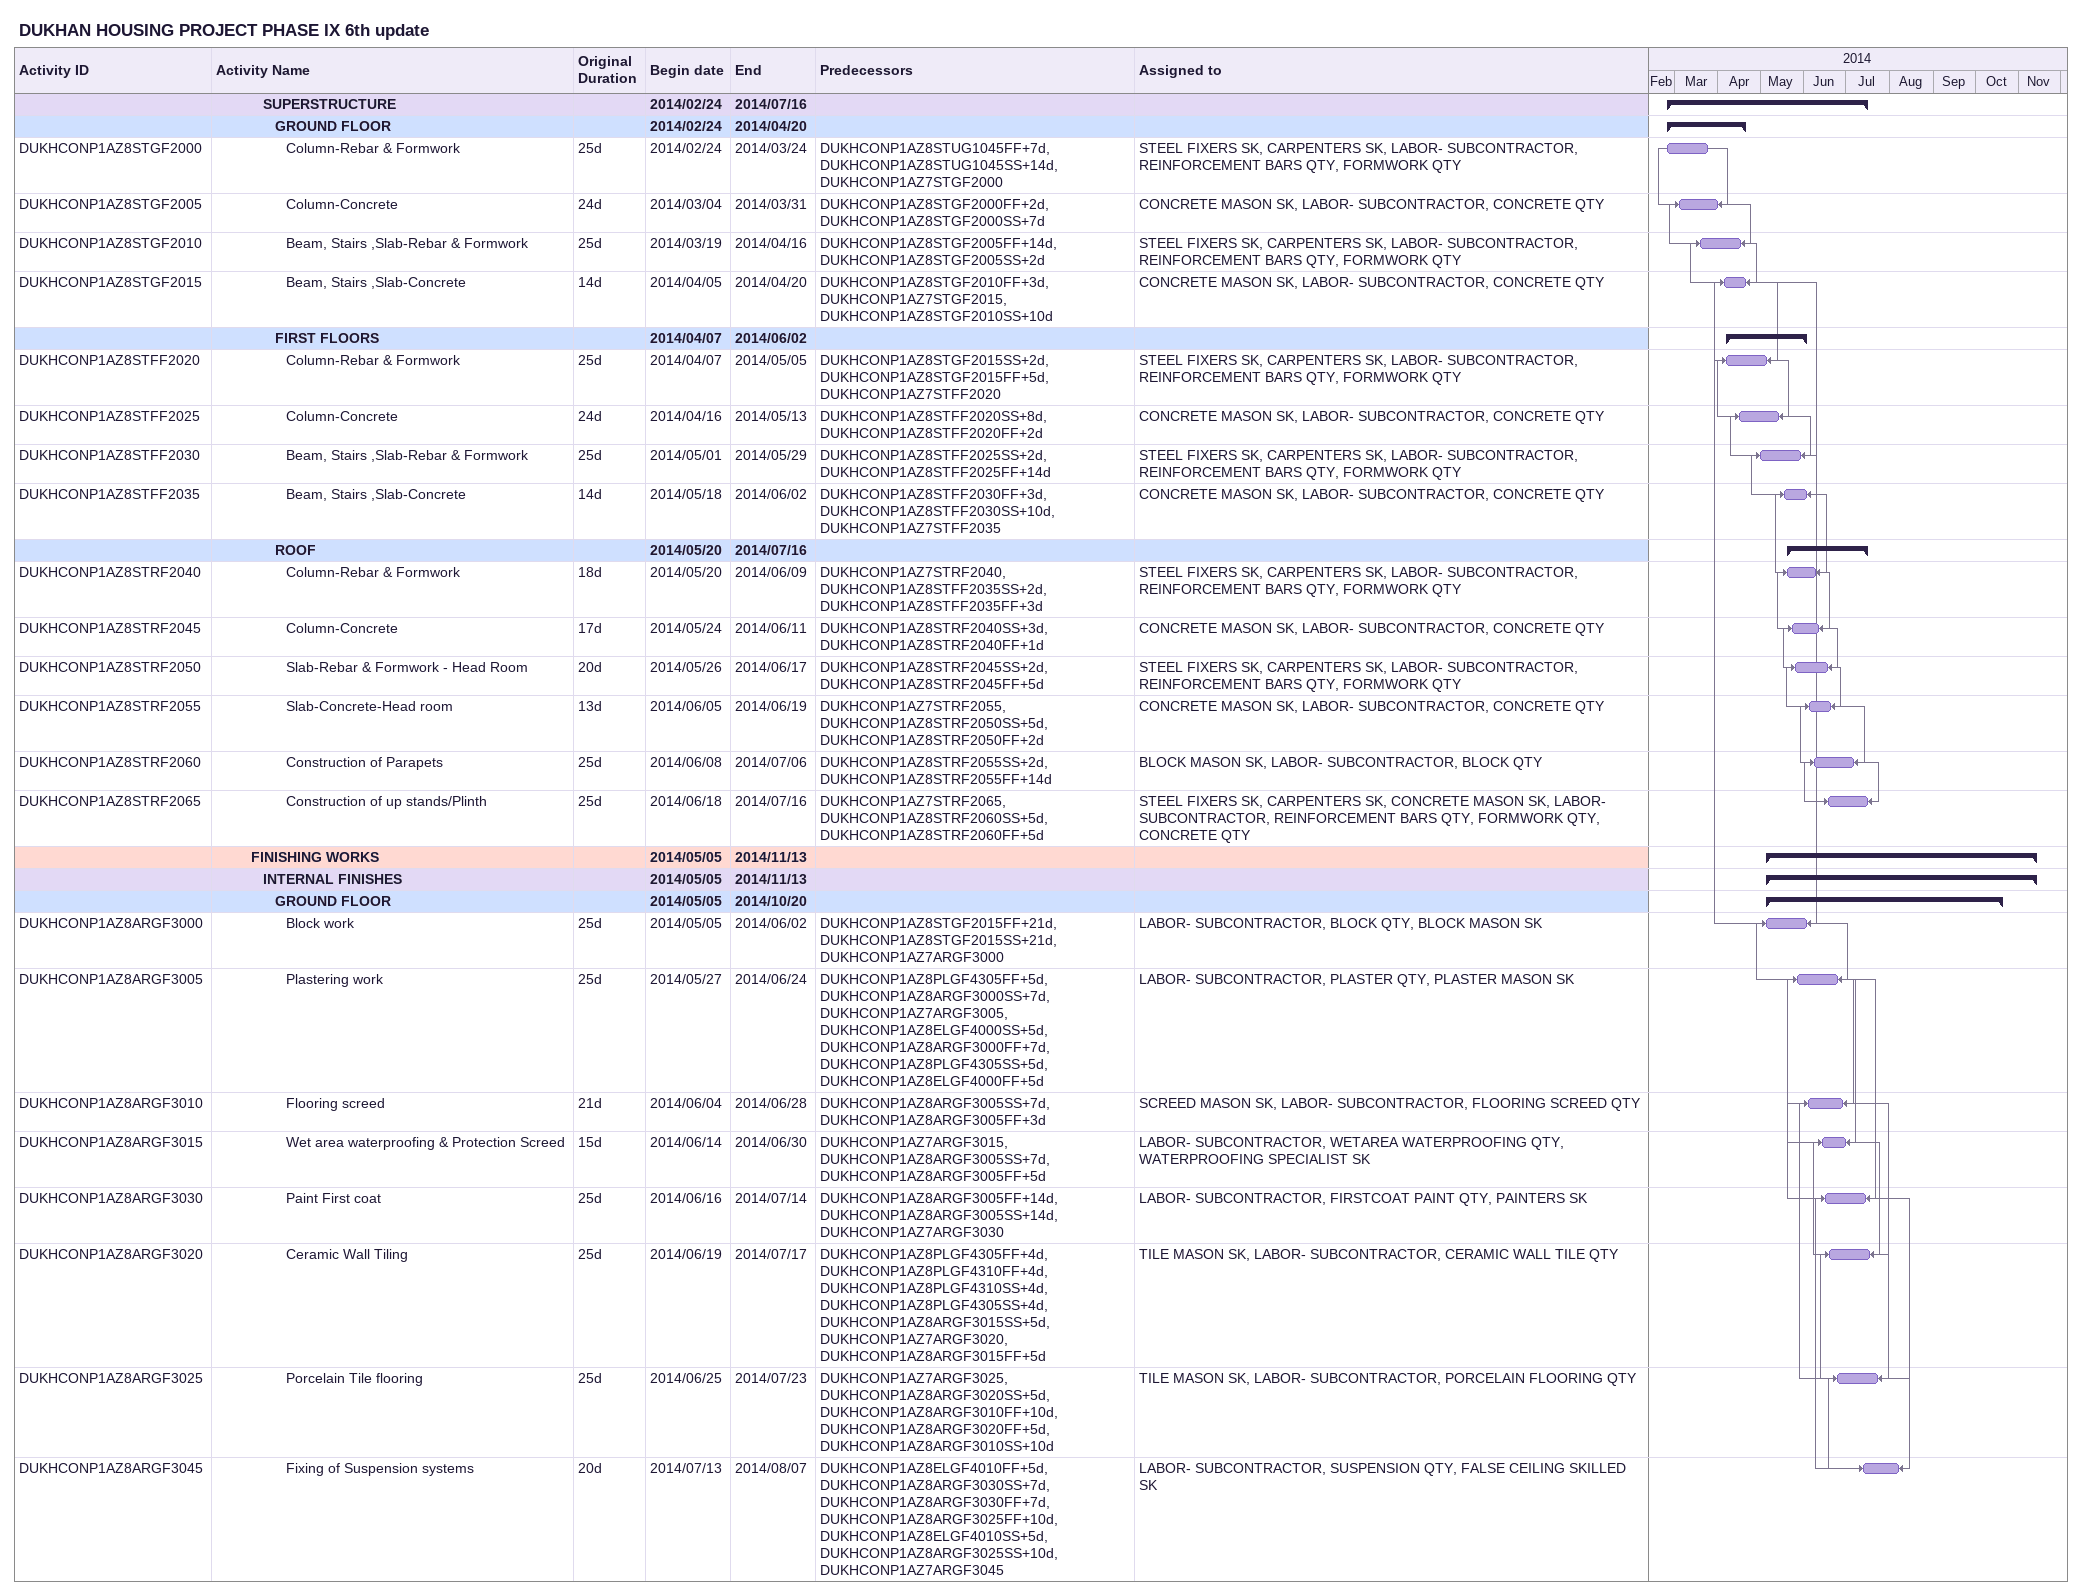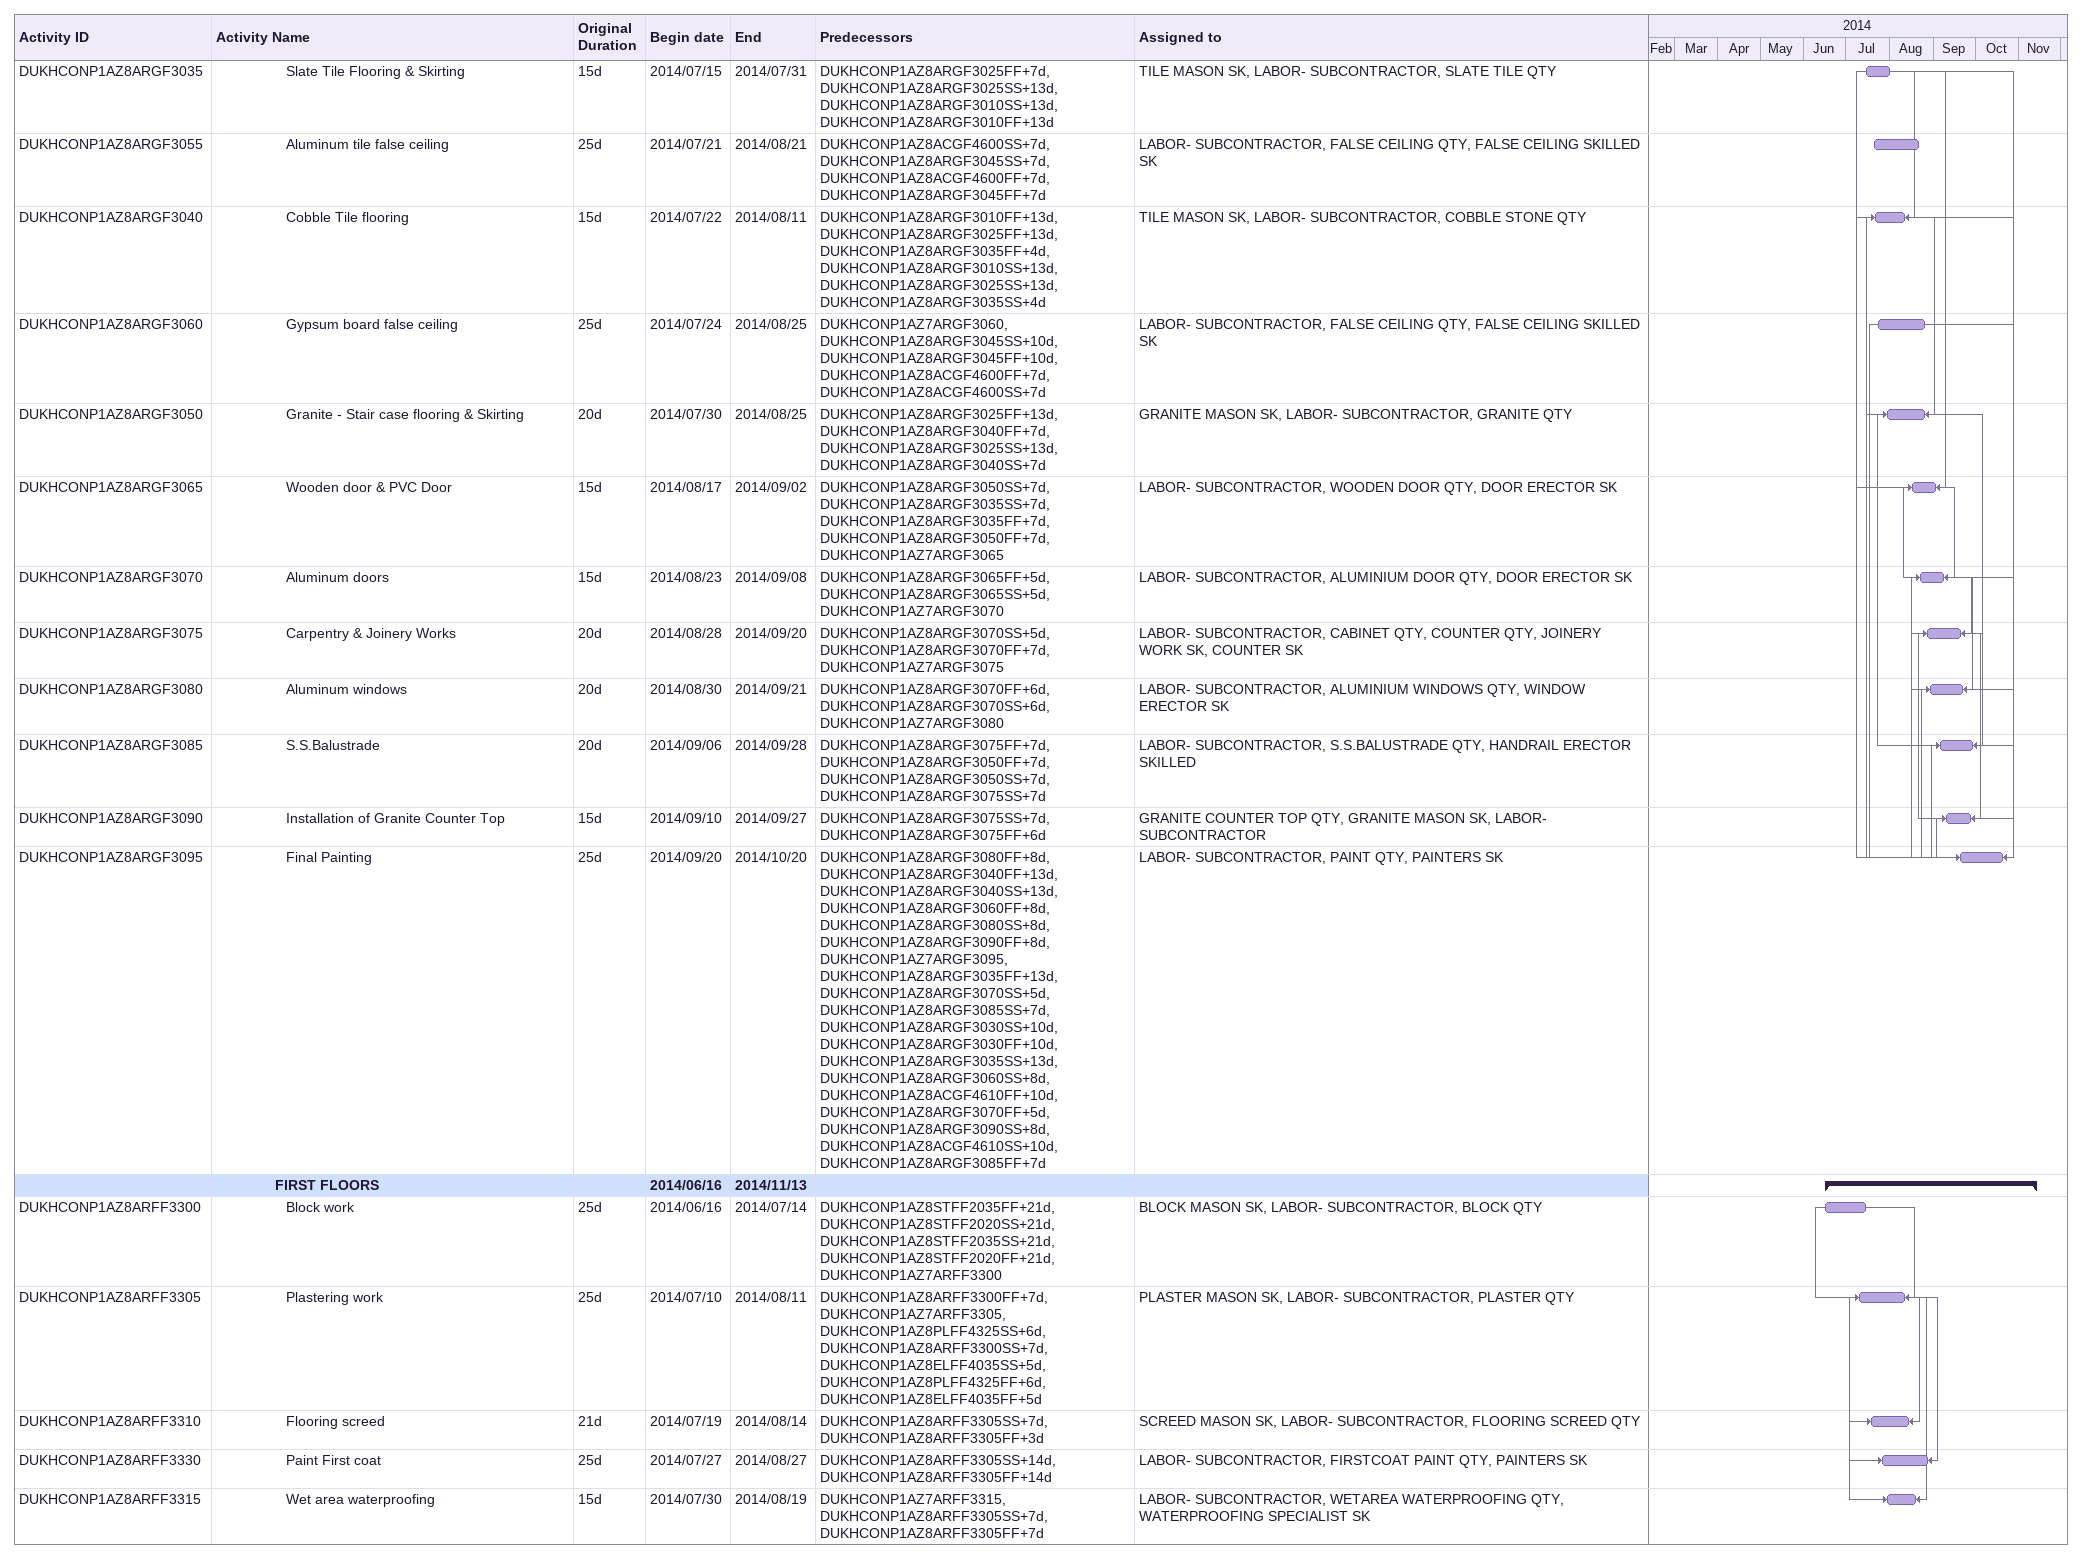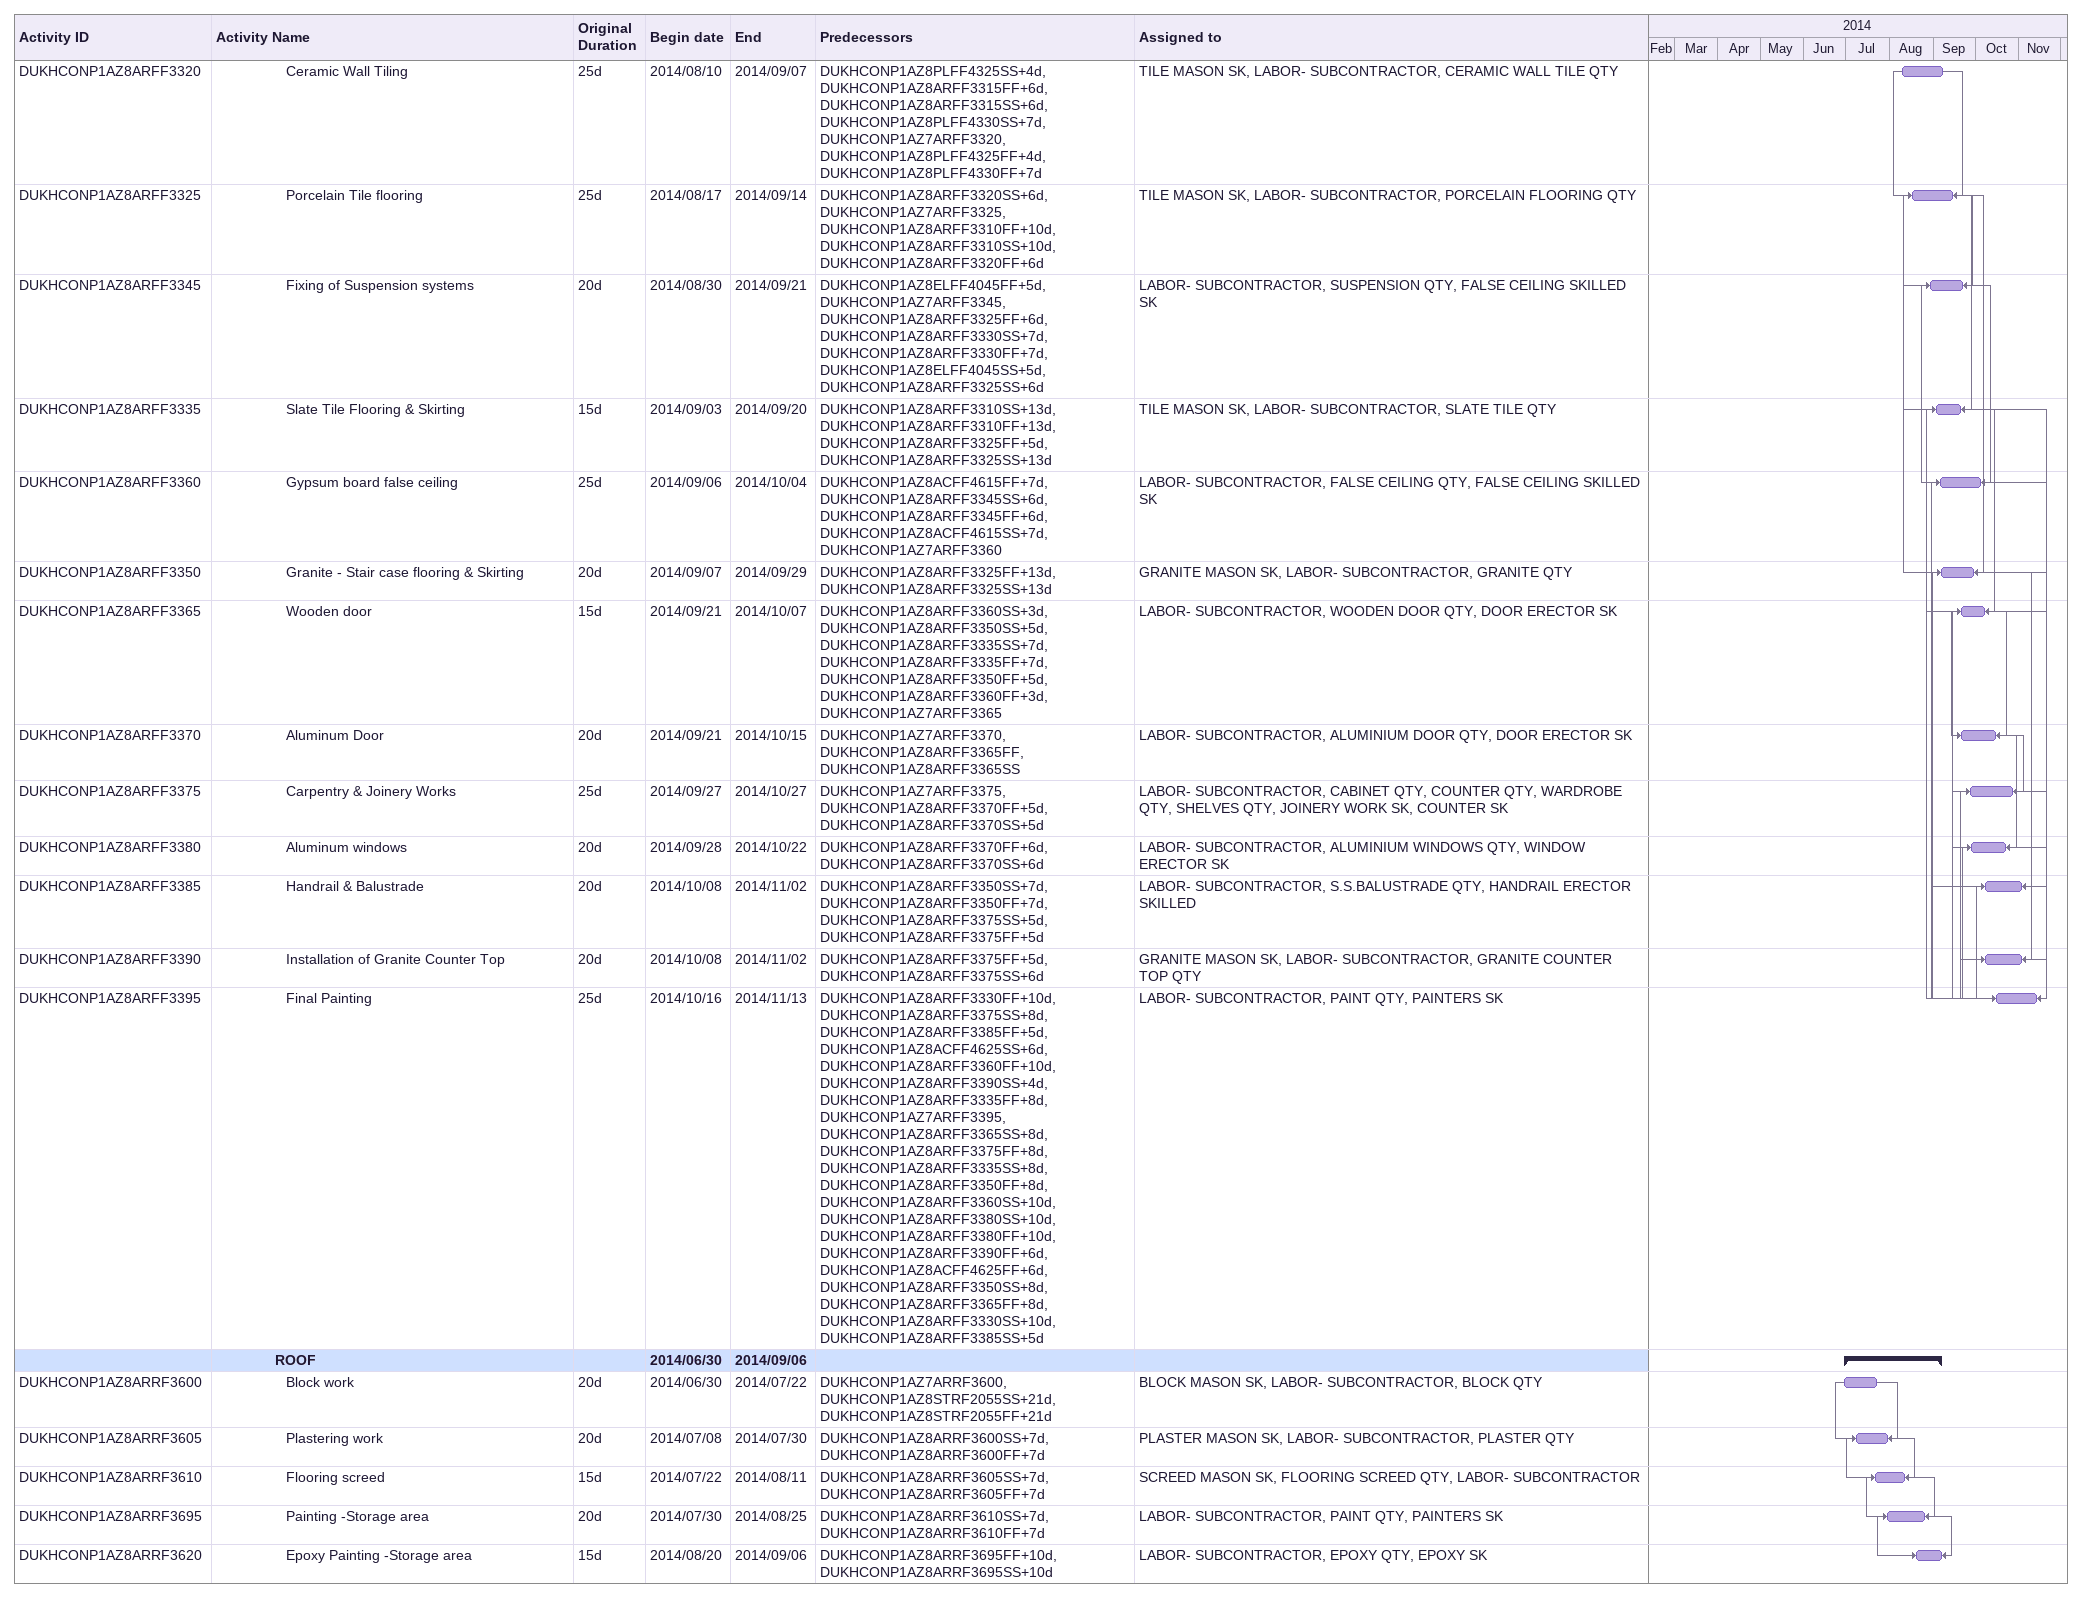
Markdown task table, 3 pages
DUKHAN HOUSING PROJECT PHASE IX 6th update

| ID | Level | Task | Original duration | Start | Finish | Predecessors | Resources |
|---|---|---|---|---|---|---|---|
|  | 5 | **SUPERSTRUCTURE** |  | 2014-02-24 | 2014-07-16 |  |  |
|  | 6 | **GROUND FLOOR** |  | 2014-02-24 | 2014-04-20 |  |  |
| DUKHCONP1AZ8STGF2000 | 7 | Column-Rebar & Formwork | 25d | 2014-02-24 | 2014-03-24 | DUKHCONP1AZ8STUG1045FF+7d, DUKHCONP1AZ8STUG1045SS+14d, DUKHCONP1AZ7STGF2000 | STEEL FIXERS SK, CARPENTERS SK, LABOR- SUBCONTRACTOR, REINFORCEMENT BARS QTY, FORMWORK QTY |
| DUKHCONP1AZ8STGF2005 | 7 | Column-Concrete | 24d | 2014-03-04 | 2014-03-31 | DUKHCONP1AZ8STGF2000FF+2d, DUKHCONP1AZ8STGF2000SS+7d | CONCRETE MASON SK, LABOR- SUBCONTRACTOR, CONCRETE QTY |
| DUKHCONP1AZ8STGF2010 | 7 | Beam, Stairs ,Slab-Rebar & Formwork | 25d | 2014-03-19 | 2014-04-16 | DUKHCONP1AZ8STGF2005FF+14d, DUKHCONP1AZ8STGF2005SS+2d | STEEL FIXERS SK, CARPENTERS SK, LABOR- SUBCONTRACTOR, REINFORCEMENT BARS QTY, FORMWORK QTY |
| DUKHCONP1AZ8STGF2015 | 7 | Beam, Stairs ,Slab-Concrete | 14d | 2014-04-05 | 2014-04-20 | DUKHCONP1AZ8STGF2010FF+3d, DUKHCONP1AZ7STGF2015, DUKHCONP1AZ8STGF2010SS+10d | CONCRETE MASON SK, LABOR- SUBCONTRACTOR, CONCRETE QTY |
|  | 6 | **FIRST FLOORS** |  | 2014-04-07 | 2014-06-02 |  |  |
| DUKHCONP1AZ8STFF2020 | 7 | Column-Rebar & Formwork | 25d | 2014-04-07 | 2014-05-05 | DUKHCONP1AZ8STGF2015SS+2d, DUKHCONP1AZ8STGF2015FF+5d, DUKHCONP1AZ7STFF2020 | STEEL FIXERS SK, CARPENTERS SK, LABOR- SUBCONTRACTOR, REINFORCEMENT BARS QTY, FORMWORK QTY |
| DUKHCONP1AZ8STFF2025 | 7 | Column-Concrete | 24d | 2014-04-16 | 2014-05-13 | DUKHCONP1AZ8STFF2020SS+8d, DUKHCONP1AZ8STFF2020FF+2d | CONCRETE MASON SK, LABOR- SUBCONTRACTOR, CONCRETE QTY |
| DUKHCONP1AZ8STFF2030 | 7 | Beam, Stairs ,Slab-Rebar & Formwork | 25d | 2014-05-01 | 2014-05-29 | DUKHCONP1AZ8STFF2025SS+2d, DUKHCONP1AZ8STFF2025FF+14d | STEEL FIXERS SK, CARPENTERS SK, LABOR- SUBCONTRACTOR, REINFORCEMENT BARS QTY, FORMWORK QTY |
| DUKHCONP1AZ8STFF2035 | 7 | Beam, Stairs ,Slab-Concrete | 14d | 2014-05-18 | 2014-06-02 | DUKHCONP1AZ8STFF2030FF+3d, DUKHCONP1AZ8STFF2030SS+10d, DUKHCONP1AZ7STFF2035 | CONCRETE MASON SK, LABOR- SUBCONTRACTOR, CONCRETE QTY |
|  | 6 | **ROOF** |  | 2014-05-20 | 2014-07-16 |  |  |
| DUKHCONP1AZ8STRF2040 | 7 | Column-Rebar & Formwork | 18d | 2014-05-20 | 2014-06-09 | DUKHCONP1AZ7STRF2040, DUKHCONP1AZ8STFF2035SS+2d, DUKHCONP1AZ8STFF2035FF+3d | STEEL FIXERS SK, CARPENTERS SK, LABOR- SUBCONTRACTOR, REINFORCEMENT BARS QTY, FORMWORK QTY |
| DUKHCONP1AZ8STRF2045 | 7 | Column-Concrete | 17d | 2014-05-24 | 2014-06-11 | DUKHCONP1AZ8STRF2040SS+3d, DUKHCONP1AZ8STRF2040FF+1d | CONCRETE MASON SK, LABOR- SUBCONTRACTOR, CONCRETE QTY |
| DUKHCONP1AZ8STRF2050 | 7 | Slab-Rebar & Formwork - Head Room | 20d | 2014-05-26 | 2014-06-17 | DUKHCONP1AZ8STRF2045SS+2d, DUKHCONP1AZ8STRF2045FF+5d | STEEL FIXERS SK, CARPENTERS SK, LABOR- SUBCONTRACTOR, REINFORCEMENT BARS QTY, FORMWORK QTY |
| DUKHCONP1AZ8STRF2055 | 7 | Slab-Concrete-Head room | 13d | 2014-06-05 | 2014-06-19 | DUKHCONP1AZ7STRF2055, DUKHCONP1AZ8STRF2050SS+5d, DUKHCONP1AZ8STRF2050FF+2d | CONCRETE MASON SK, LABOR- SUBCONTRACTOR, CONCRETE QTY |
| DUKHCONP1AZ8STRF2060 | 7 | Construction of Parapets | 25d | 2014-06-08 | 2014-07-06 | DUKHCONP1AZ8STRF2055SS+2d, DUKHCONP1AZ8STRF2055FF+14d | BLOCK MASON SK, LABOR- SUBCONTRACTOR, BLOCK QTY |
| DUKHCONP1AZ8STRF2065 | 7 | Construction of up stands/Plinth | 25d | 2014-06-18 | 2014-07-16 | DUKHCONP1AZ7STRF2065, DUKHCONP1AZ8STRF2060SS+5d, DUKHCONP1AZ8STRF2060FF+5d | STEEL FIXERS SK, CARPENTERS SK, CONCRETE MASON SK, LABOR- SUBCONTRACTOR, REINFORCEMENT BARS QTY, FORMWORK QTY, CONCRETE QTY |
|  | 4 | **FINISHING WORKS** |  | 2014-05-05 | 2014-11-13 |  |  |
|  | 5 | **INTERNAL FINISHES** |  | 2014-05-05 | 2014-11-13 |  |  |
|  | 6 | **GROUND FLOOR** |  | 2014-05-05 | 2014-10-20 |  |  |
| DUKHCONP1AZ8ARGF3000 | 7 | Block work | 25d | 2014-05-05 | 2014-06-02 | DUKHCONP1AZ8STGF2015FF+21d, DUKHCONP1AZ8STGF2015SS+21d, DUKHCONP1AZ7ARGF3000 | LABOR- SUBCONTRACTOR, BLOCK QTY, BLOCK MASON SK |
| DUKHCONP1AZ8ARGF3005 | 7 | Plastering work | 25d | 2014-05-27 | 2014-06-24 | DUKHCONP1AZ8PLGF4305FF+5d, DUKHCONP1AZ8ARGF3000SS+7d, DUKHCONP1AZ7ARGF3005, DUKHCONP1AZ8ELGF4000SS+5d, DUKHCONP1AZ8ARGF3000FF+7d, DUKHCONP1AZ8PLGF4305SS+5d, DUKHCONP1AZ8ELGF4000FF+5d | LABOR- SUBCONTRACTOR, PLASTER QTY, PLASTER MASON SK |
| DUKHCONP1AZ8ARGF3010 | 7 | Flooring screed | 21d | 2014-06-04 | 2014-06-28 | DUKHCONP1AZ8ARGF3005SS+7d, DUKHCONP1AZ8ARGF3005FF+3d | SCREED MASON SK, LABOR- SUBCONTRACTOR, FLOORING SCREED QTY |
| DUKHCONP1AZ8ARGF3015 | 7 | Wet area waterproofing & Protection Screed | 15d | 2014-06-14 | 2014-06-30 | DUKHCONP1AZ7ARGF3015, DUKHCONP1AZ8ARGF3005SS+7d, DUKHCONP1AZ8ARGF3005FF+5d | LABOR- SUBCONTRACTOR, WETAREA WATERPROOFING QTY, WATERPROOFING SPECIALIST SK |
| DUKHCONP1AZ8ARGF3030 | 7 | Paint First coat | 25d | 2014-06-16 | 2014-07-14 | DUKHCONP1AZ8ARGF3005FF+14d, DUKHCONP1AZ8ARGF3005SS+14d, DUKHCONP1AZ7ARGF3030 | LABOR- SUBCONTRACTOR, FIRSTCOAT PAINT QTY, PAINTERS SK |
| DUKHCONP1AZ8ARGF3020 | 7 | Ceramic Wall Tiling | 25d | 2014-06-19 | 2014-07-17 | DUKHCONP1AZ8PLGF4305FF+4d, DUKHCONP1AZ8PLGF4310FF+4d, DUKHCONP1AZ8PLGF4310SS+4d, DUKHCONP1AZ8PLGF4305SS+4d, DUKHCONP1AZ8ARGF3015SS+5d, DUKHCONP1AZ7ARGF3020, DUKHCONP1AZ8ARGF3015FF+5d | TILE MASON SK, LABOR- SUBCONTRACTOR, CERAMIC WALL TILE QTY |
| DUKHCONP1AZ8ARGF3025 | 7 | Porcelain Tile flooring | 25d | 2014-06-25 | 2014-07-23 | DUKHCONP1AZ7ARGF3025, DUKHCONP1AZ8ARGF3020SS+5d, DUKHCONP1AZ8ARGF3010FF+10d, DUKHCONP1AZ8ARGF3020FF+5d, DUKHCONP1AZ8ARGF3010SS+10d | TILE MASON SK, LABOR- SUBCONTRACTOR, PORCELAIN FLOORING QTY |
| DUKHCONP1AZ8ARGF3045 | 7 | Fixing of Suspension systems | 20d | 2014-07-13 | 2014-08-07 | DUKHCONP1AZ8ELGF4010FF+5d, DUKHCONP1AZ8ARGF3030SS+7d, DUKHCONP1AZ8ARGF3030FF+7d, DUKHCONP1AZ8ARGF3025FF+10d, DUKHCONP1AZ8ELGF4010SS+5d, DUKHCONP1AZ8ARGF3025SS+10d, DUKHCONP1AZ7ARGF3045 | LABOR- SUBCONTRACTOR, SUSPENSION QTY, FALSE CEILING SKILLED SK |
| DUKHCONP1AZ8ARGF3035 | 7 | Slate Tile Flooring & Skirting | 15d | 2014-07-15 | 2014-07-31 | DUKHCONP1AZ8ARGF3025FF+7d, DUKHCONP1AZ8ARGF3025SS+13d, DUKHCONP1AZ8ARGF3010SS+13d, DUKHCONP1AZ8ARGF3010FF+13d | TILE MASON SK, LABOR- SUBCONTRACTOR, SLATE TILE QTY |
| DUKHCONP1AZ8ARGF3055 | 7 | Aluminum tile false ceiling | 25d | 2014-07-21 | 2014-08-21 | DUKHCONP1AZ8ACGF4600SS+7d, DUKHCONP1AZ8ARGF3045SS+7d, DUKHCONP1AZ8ACGF4600FF+7d, DUKHCONP1AZ8ARGF3045FF+7d | LABOR- SUBCONTRACTOR, FALSE CEILING QTY, FALSE CEILING SKILLED SK |
| DUKHCONP1AZ8ARGF3040 | 7 | Cobble Tile flooring | 15d | 2014-07-22 | 2014-08-11 | DUKHCONP1AZ8ARGF3010FF+13d, DUKHCONP1AZ8ARGF3025FF+13d, DUKHCONP1AZ8ARGF3035FF+4d, DUKHCONP1AZ8ARGF3010SS+13d, DUKHCONP1AZ8ARGF3025SS+13d, DUKHCONP1AZ8ARGF3035SS+4d | TILE MASON SK, LABOR- SUBCONTRACTOR, COBBLE STONE QTY |
| DUKHCONP1AZ8ARGF3060 | 7 | Gypsum board false ceiling | 25d | 2014-07-24 | 2014-08-25 | DUKHCONP1AZ7ARGF3060, DUKHCONP1AZ8ARGF3045SS+10d, DUKHCONP1AZ8ARGF3045FF+10d, DUKHCONP1AZ8ACGF4600FF+7d, DUKHCONP1AZ8ACGF4600SS+7d | LABOR- SUBCONTRACTOR, FALSE CEILING QTY, FALSE CEILING SKILLED SK |
| DUKHCONP1AZ8ARGF3050 | 7 | Granite - Stair case flooring & Skirting | 20d | 2014-07-30 | 2014-08-25 | DUKHCONP1AZ8ARGF3025FF+13d, DUKHCONP1AZ8ARGF3040FF+7d, DUKHCONP1AZ8ARGF3025SS+13d, DUKHCONP1AZ8ARGF3040SS+7d | GRANITE MASON SK, LABOR- SUBCONTRACTOR, GRANITE QTY |
| DUKHCONP1AZ8ARGF3065 | 7 | Wooden door & PVC Door | 15d | 2014-08-17 | 2014-09-02 | DUKHCONP1AZ8ARGF3050SS+7d, DUKHCONP1AZ8ARGF3035SS+7d, DUKHCONP1AZ8ARGF3035FF+7d, DUKHCONP1AZ8ARGF3050FF+7d, DUKHCONP1AZ7ARGF3065 | LABOR- SUBCONTRACTOR, WOODEN DOOR QTY, DOOR ERECTOR SK |
| DUKHCONP1AZ8ARGF3070 | 7 | Aluminum doors | 15d | 2014-08-23 | 2014-09-08 | DUKHCONP1AZ8ARGF3065FF+5d, DUKHCONP1AZ8ARGF3065SS+5d, DUKHCONP1AZ7ARGF3070 | LABOR- SUBCONTRACTOR, ALUMINIUM DOOR QTY, DOOR ERECTOR SK |
| DUKHCONP1AZ8ARGF3075 | 7 | Carpentry & Joinery Works | 20d | 2014-08-28 | 2014-09-20 | DUKHCONP1AZ8ARGF3070SS+5d, DUKHCONP1AZ8ARGF3070FF+7d, DUKHCONP1AZ7ARGF3075 | LABOR- SUBCONTRACTOR, CABINET QTY, COUNTER QTY, JOINERY WORK SK, COUNTER SK |
| DUKHCONP1AZ8ARGF3080 | 7 | Aluminum windows | 20d | 2014-08-30 | 2014-09-21 | DUKHCONP1AZ8ARGF3070FF+6d, DUKHCONP1AZ8ARGF3070SS+6d, DUKHCONP1AZ7ARGF3080 | LABOR- SUBCONTRACTOR, ALUMINIUM WINDOWS QTY, WINDOW ERECTOR SK |
| DUKHCONP1AZ8ARGF3085 | 7 | S.S.Balustrade | 20d | 2014-09-06 | 2014-09-28 | DUKHCONP1AZ8ARGF3075FF+7d, DUKHCONP1AZ8ARGF3050FF+7d, DUKHCONP1AZ8ARGF3050SS+7d, DUKHCONP1AZ8ARGF3075SS+7d | LABOR- SUBCONTRACTOR, S.S.BALUSTRADE QTY, HANDRAIL ERECTOR SKILLED |
| DUKHCONP1AZ8ARGF3090 | 7 | Installation of Granite Counter Top | 15d | 2014-09-10 | 2014-09-27 | DUKHCONP1AZ8ARGF3075SS+7d, DUKHCONP1AZ8ARGF3075FF+6d | GRANITE COUNTER TOP QTY, GRANITE MASON SK, LABOR- SUBCONTRACTOR |
| DUKHCONP1AZ8ARGF3095 | 7 | Final Painting | 25d | 2014-09-20 | 2014-10-20 | DUKHCONP1AZ8ARGF3080FF+8d, DUKHCONP1AZ8ARGF3040FF+13d, DUKHCONP1AZ8ARGF3040SS+13d, DUKHCONP1AZ8ARGF3060FF+8d, DUKHCONP1AZ8ARGF3080SS+8d, DUKHCONP1AZ8ARGF3090FF+8d, DUKHCONP1AZ7ARGF3095, DUKHCONP1AZ8ARGF3035FF+13d, DUKHCONP1AZ8ARGF3070SS+5d, DUKHCONP1AZ8ARGF3085SS+7d, DUKHCONP1AZ8ARGF3030SS+10d, DUKHCONP1AZ8ARGF3030FF+10d, DUKHCONP1AZ8ARGF3035SS+13d, DUKHCONP1AZ8ARGF3060SS+8d, DUKHCONP1AZ8ACGF4610FF+10d, DUKHCONP1AZ8ARGF3070FF+5d, DUKHCONP1AZ8ARGF3090SS+8d, DUKHCONP1AZ8ACGF4610SS+10d, DUKHCONP1AZ8ARGF3085FF+7d | LABOR- SUBCONTRACTOR, PAINT QTY, PAINTERS SK |
|  | 6 | **FIRST FLOORS** |  | 2014-06-16 | 2014-11-13 |  |  |
| DUKHCONP1AZ8ARFF3300 | 7 | Block work | 25d | 2014-06-16 | 2014-07-14 | DUKHCONP1AZ8STFF2035FF+21d, DUKHCONP1AZ8STFF2020SS+21d, DUKHCONP1AZ8STFF2035SS+21d, DUKHCONP1AZ8STFF2020FF+21d, DUKHCONP1AZ7ARFF3300 | BLOCK MASON SK, LABOR- SUBCONTRACTOR, BLOCK QTY |
| DUKHCONP1AZ8ARFF3305 | 7 | Plastering work | 25d | 2014-07-10 | 2014-08-11 | DUKHCONP1AZ8ARFF3300FF+7d, DUKHCONP1AZ7ARFF3305, DUKHCONP1AZ8PLFF4325SS+6d, DUKHCONP1AZ8ARFF3300SS+7d, DUKHCONP1AZ8ELFF4035SS+5d, DUKHCONP1AZ8PLFF4325FF+6d, DUKHCONP1AZ8ELFF4035FF+5d | PLASTER MASON SK, LABOR- SUBCONTRACTOR, PLASTER QTY |
| DUKHCONP1AZ8ARFF3310 | 7 | Flooring screed | 21d | 2014-07-19 | 2014-08-14 | DUKHCONP1AZ8ARFF3305SS+7d, DUKHCONP1AZ8ARFF3305FF+3d | SCREED MASON SK, LABOR- SUBCONTRACTOR, FLOORING SCREED QTY |
| DUKHCONP1AZ8ARFF3330 | 7 | Paint First coat | 25d | 2014-07-27 | 2014-08-27 | DUKHCONP1AZ8ARFF3305SS+14d, DUKHCONP1AZ8ARFF3305FF+14d | LABOR- SUBCONTRACTOR, FIRSTCOAT PAINT QTY, PAINTERS SK |
| DUKHCONP1AZ8ARFF3315 | 7 | Wet area waterproofing | 15d | 2014-07-30 | 2014-08-19 | DUKHCONP1AZ7ARFF3315, DUKHCONP1AZ8ARFF3305SS+7d, DUKHCONP1AZ8ARFF3305FF+7d | LABOR- SUBCONTRACTOR, WETAREA WATERPROOFING QTY, WATERPROOFING SPECIALIST SK |
| DUKHCONP1AZ8ARFF3320 | 7 | Ceramic Wall Tiling | 25d | 2014-08-10 | 2014-09-07 | DUKHCONP1AZ8PLFF4325SS+4d, DUKHCONP1AZ8ARFF3315FF+6d, DUKHCONP1AZ8ARFF3315SS+6d, DUKHCONP1AZ8PLFF4330SS+7d, DUKHCONP1AZ7ARFF3320, DUKHCONP1AZ8PLFF4325FF+4d, DUKHCONP1AZ8PLFF4330FF+7d | TILE MASON SK, LABOR- SUBCONTRACTOR, CERAMIC WALL TILE QTY |
| DUKHCONP1AZ8ARFF3325 | 7 | Porcelain Tile flooring | 25d | 2014-08-17 | 2014-09-14 | DUKHCONP1AZ8ARFF3320SS+6d, DUKHCONP1AZ7ARFF3325, DUKHCONP1AZ8ARFF3310FF+10d, DUKHCONP1AZ8ARFF3310SS+10d, DUKHCONP1AZ8ARFF3320FF+6d | TILE MASON SK, LABOR- SUBCONTRACTOR, PORCELAIN FLOORING QTY |
| DUKHCONP1AZ8ARFF3345 | 7 | Fixing of Suspension systems | 20d | 2014-08-30 | 2014-09-21 | DUKHCONP1AZ8ELFF4045FF+5d, DUKHCONP1AZ7ARFF3345, DUKHCONP1AZ8ARFF3325FF+6d, DUKHCONP1AZ8ARFF3330SS+7d, DUKHCONP1AZ8ARFF3330FF+7d, DUKHCONP1AZ8ELFF4045SS+5d, DUKHCONP1AZ8ARFF3325SS+6d | LABOR- SUBCONTRACTOR, SUSPENSION QTY, FALSE CEILING SKILLED SK |
| DUKHCONP1AZ8ARFF3335 | 7 | Slate Tile Flooring & Skirting | 15d | 2014-09-03 | 2014-09-20 | DUKHCONP1AZ8ARFF3310SS+13d, DUKHCONP1AZ8ARFF3310FF+13d, DUKHCONP1AZ8ARFF3325FF+5d, DUKHCONP1AZ8ARFF3325SS+13d | TILE MASON SK, LABOR- SUBCONTRACTOR, SLATE TILE QTY |
| DUKHCONP1AZ8ARFF3360 | 7 | Gypsum board false ceiling | 25d | 2014-09-06 | 2014-10-04 | DUKHCONP1AZ8ACFF4615FF+7d, DUKHCONP1AZ8ARFF3345SS+6d, DUKHCONP1AZ8ARFF3345FF+6d, DUKHCONP1AZ8ACFF4615SS+7d, DUKHCONP1AZ7ARFF3360 | LABOR- SUBCONTRACTOR, FALSE CEILING QTY, FALSE CEILING SKILLED SK |
| DUKHCONP1AZ8ARFF3350 | 7 | Granite - Stair case flooring & Skirting | 20d | 2014-09-07 | 2014-09-29 | DUKHCONP1AZ8ARFF3325FF+13d, DUKHCONP1AZ8ARFF3325SS+13d | GRANITE MASON SK, LABOR- SUBCONTRACTOR, GRANITE QTY |
| DUKHCONP1AZ8ARFF3365 | 7 | Wooden door | 15d | 2014-09-21 | 2014-10-07 | DUKHCONP1AZ8ARFF3360SS+3d, DUKHCONP1AZ8ARFF3350SS+5d, DUKHCONP1AZ8ARFF3335SS+7d, DUKHCONP1AZ8ARFF3335FF+7d, DUKHCONP1AZ8ARFF3350FF+5d, DUKHCONP1AZ8ARFF3360FF+3d, DUKHCONP1AZ7ARFF3365 | LABOR- SUBCONTRACTOR, WOODEN DOOR QTY, DOOR ERECTOR SK |
| DUKHCONP1AZ8ARFF3370 | 7 | Aluminum Door | 20d | 2014-09-21 | 2014-10-15 | DUKHCONP1AZ7ARFF3370, DUKHCONP1AZ8ARFF3365FF, DUKHCONP1AZ8ARFF3365SS | LABOR- SUBCONTRACTOR, ALUMINIUM DOOR QTY, DOOR ERECTOR SK |
| DUKHCONP1AZ8ARFF3375 | 7 | Carpentry & Joinery Works | 25d | 2014-09-27 | 2014-10-27 | DUKHCONP1AZ7ARFF3375, DUKHCONP1AZ8ARFF3370FF+5d, DUKHCONP1AZ8ARFF3370SS+5d | LABOR- SUBCONTRACTOR, CABINET QTY, COUNTER QTY, WARDROBE QTY, SHELVES QTY, JOINERY WORK SK, COUNTER SK |
| DUKHCONP1AZ8ARFF3380 | 7 | Aluminum windows | 20d | 2014-09-28 | 2014-10-22 | DUKHCONP1AZ8ARFF3370FF+6d, DUKHCONP1AZ8ARFF3370SS+6d | LABOR- SUBCONTRACTOR, ALUMINIUM WINDOWS QTY, WINDOW ERECTOR SK |
| DUKHCONP1AZ8ARFF3385 | 7 | Handrail & Balustrade | 20d | 2014-10-08 | 2014-11-02 | DUKHCONP1AZ8ARFF3350SS+7d, DUKHCONP1AZ8ARFF3350FF+7d, DUKHCONP1AZ8ARFF3375SS+5d, DUKHCONP1AZ8ARFF3375FF+5d | LABOR- SUBCONTRACTOR, S.S.BALUSTRADE QTY, HANDRAIL ERECTOR SKILLED |
| DUKHCONP1AZ8ARFF3390 | 7 | Installation of Granite Counter Top | 20d | 2014-10-08 | 2014-11-02 | DUKHCONP1AZ8ARFF3375FF+5d, DUKHCONP1AZ8ARFF3375SS+6d | GRANITE MASON SK, LABOR- SUBCONTRACTOR, GRANITE COUNTER TOP QTY |
| DUKHCONP1AZ8ARFF3395 | 7 | Final Painting | 25d | 2014-10-16 | 2014-11-13 | DUKHCONP1AZ8ARFF3330FF+10d, DUKHCONP1AZ8ARFF3375SS+8d, DUKHCONP1AZ8ARFF3385FF+5d, DUKHCONP1AZ8ACFF4625SS+6d, DUKHCONP1AZ8ARFF3360FF+10d, DUKHCONP1AZ8ARFF3390SS+4d, DUKHCONP1AZ8ARFF3335FF+8d, DUKHCONP1AZ7ARFF3395, DUKHCONP1AZ8ARFF3365SS+8d, DUKHCONP1AZ8ARFF3375FF+8d, DUKHCONP1AZ8ARFF3335SS+8d, DUKHCONP1AZ8ARFF3350FF+8d, DUKHCONP1AZ8ARFF3360SS+10d, DUKHCONP1AZ8ARFF3380SS+10d, DUKHCONP1AZ8ARFF3380FF+10d, DUKHCONP1AZ8ARFF3390FF+6d, DUKHCONP1AZ8ACFF4625FF+6d, DUKHCONP1AZ8ARFF3350SS+8d, DUKHCONP1AZ8ARFF3365FF+8d, DUKHCONP1AZ8ARFF3330SS+10d, DUKHCONP1AZ8ARFF3385SS+5d | LABOR- SUBCONTRACTOR, PAINT QTY, PAINTERS SK |
|  | 6 | **ROOF** |  | 2014-06-30 | 2014-09-06 |  |  |
| DUKHCONP1AZ8ARRF3600 | 7 | Block work | 20d | 2014-06-30 | 2014-07-22 | DUKHCONP1AZ7ARRF3600, DUKHCONP1AZ8STRF2055SS+21d, DUKHCONP1AZ8STRF2055FF+21d | BLOCK MASON SK, LABOR- SUBCONTRACTOR, BLOCK QTY |
| DUKHCONP1AZ8ARRF3605 | 7 | Plastering work | 20d | 2014-07-08 | 2014-07-30 | DUKHCONP1AZ8ARRF3600SS+7d, DUKHCONP1AZ8ARRF3600FF+7d | PLASTER MASON SK, LABOR- SUBCONTRACTOR, PLASTER QTY |
| DUKHCONP1AZ8ARRF3610 | 7 | Flooring screed | 15d | 2014-07-22 | 2014-08-11 | DUKHCONP1AZ8ARRF3605SS+7d, DUKHCONP1AZ8ARRF3605FF+7d | SCREED MASON SK, FLOORING SCREED QTY, LABOR- SUBCONTRACTOR |
| DUKHCONP1AZ8ARRF3695 | 7 | Painting -Storage area | 20d | 2014-07-30 | 2014-08-25 | DUKHCONP1AZ8ARRF3610SS+7d, DUKHCONP1AZ8ARRF3610FF+7d | LABOR- SUBCONTRACTOR, PAINT QTY, PAINTERS SK |
| DUKHCONP1AZ8ARRF3620 | 7 | Epoxy Painting -Storage area | 15d | 2014-08-20 | 2014-09-06 | DUKHCONP1AZ8ARRF3695FF+10d, DUKHCONP1AZ8ARRF3695SS+10d | LABOR- SUBCONTRACTOR, EPOXY QTY, EPOXY SK |
